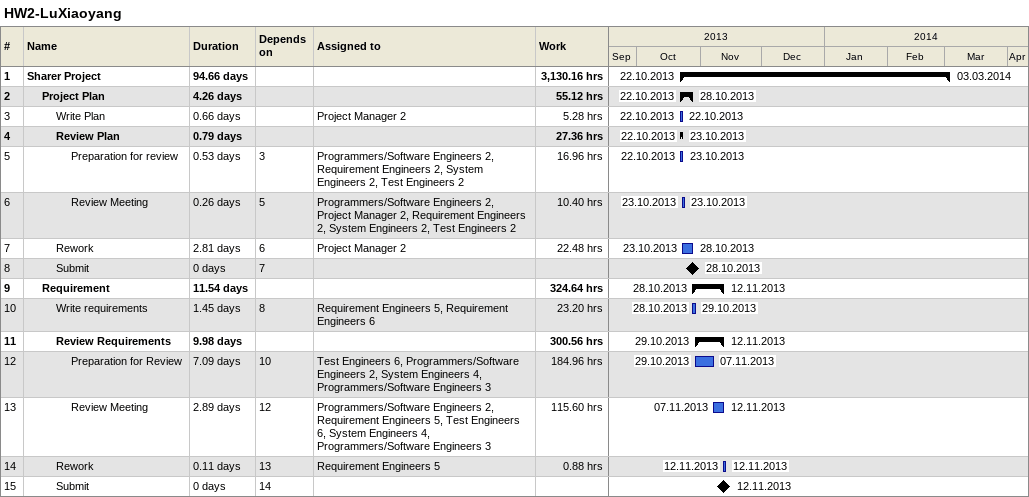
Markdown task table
HW2-LuXiaoyang

| ID | Level | Task | Duration | Start | Finish | Predecessors | Resources | Work (h) |
|---|---|---|---|---|---|---|---|---|
| 1 | 1 | **Sharer Project** | 94.66d | 2013-10-22 | 2014-03-03 |  |  | 3130.16 |
| 2 | 2 | **Project Plan** | 4.26d | 2013-10-22 | 2013-10-28 |  |  | 55.12 |
| 3 | 3 | Write Plan | 0.66d | 2013-10-22 | 2013-10-22 |  | Project Manager 2 | 5.28 |
| 4 | 3 | **Review Plan** | 0.79d | 2013-10-22 | 2013-10-23 |  |  | 27.36 |
| 5 | 4 | Preparation for review | 0.53d | 2013-10-22 | 2013-10-23 | 3 | Programmers/Software Engineers 2, Requirement Engineers 2, System Engineers 2, Test Engineers 2 | 16.96 |
| 6 | 4 | Review Meeting | 0.26d | 2013-10-23 | 2013-10-23 | 5 | Programmers/Software Engineers 2, Project Manager 2, Requirement Engineers 2, System Engineers 2, Test Engineers 2 | 10.40 |
| 7 | 3 | Rework | 2.81d | 2013-10-23 | 2013-10-28 | 6 | Project Manager 2 | 22.48 |
| 8 | 3 | Submit | 0d | 2013-10-28 | 2013-10-28 | 7 |  |  |
| 9 | 2 | **Requirement** | 11.54d | 2013-10-28 | 2013-11-12 |  |  | 324.64 |
| 10 | 3 | Write requirements | 1.45d | 2013-10-28 | 2013-10-29 | 8 | Requirement Engineers 5, Requirement Engineers 6 | 23.20 |
| 11 | 3 | **Review Requirements** | 9.98d | 2013-10-29 | 2013-11-12 |  |  | 300.56 |
| 12 | 4 | Preparation for Review | 7.09d | 2013-10-29 | 2013-11-07 | 10 | Test Engineers 6, Programmers/Software Engineers 2, System Engineers 4, Programmers/Software Engineers 3 | 184.96 |
| 13 | 4 | Review Meeting | 2.89d | 2013-11-07 | 2013-11-12 | 12 | Programmers/Software Engineers 2, Requirement Engineers 5, Test Engineers 6, System Engineers 4, Programmers/Software Engineers 3 | 115.60 |
| 14 | 3 | Rework | 0.11d | 2013-11-12 | 2013-11-12 | 13 | Requirement Engineers 5 | 0.88 |
| 15 | 3 | Submit | 0d | 2013-11-12 | 2013-11-12 | 14 |  |  |
